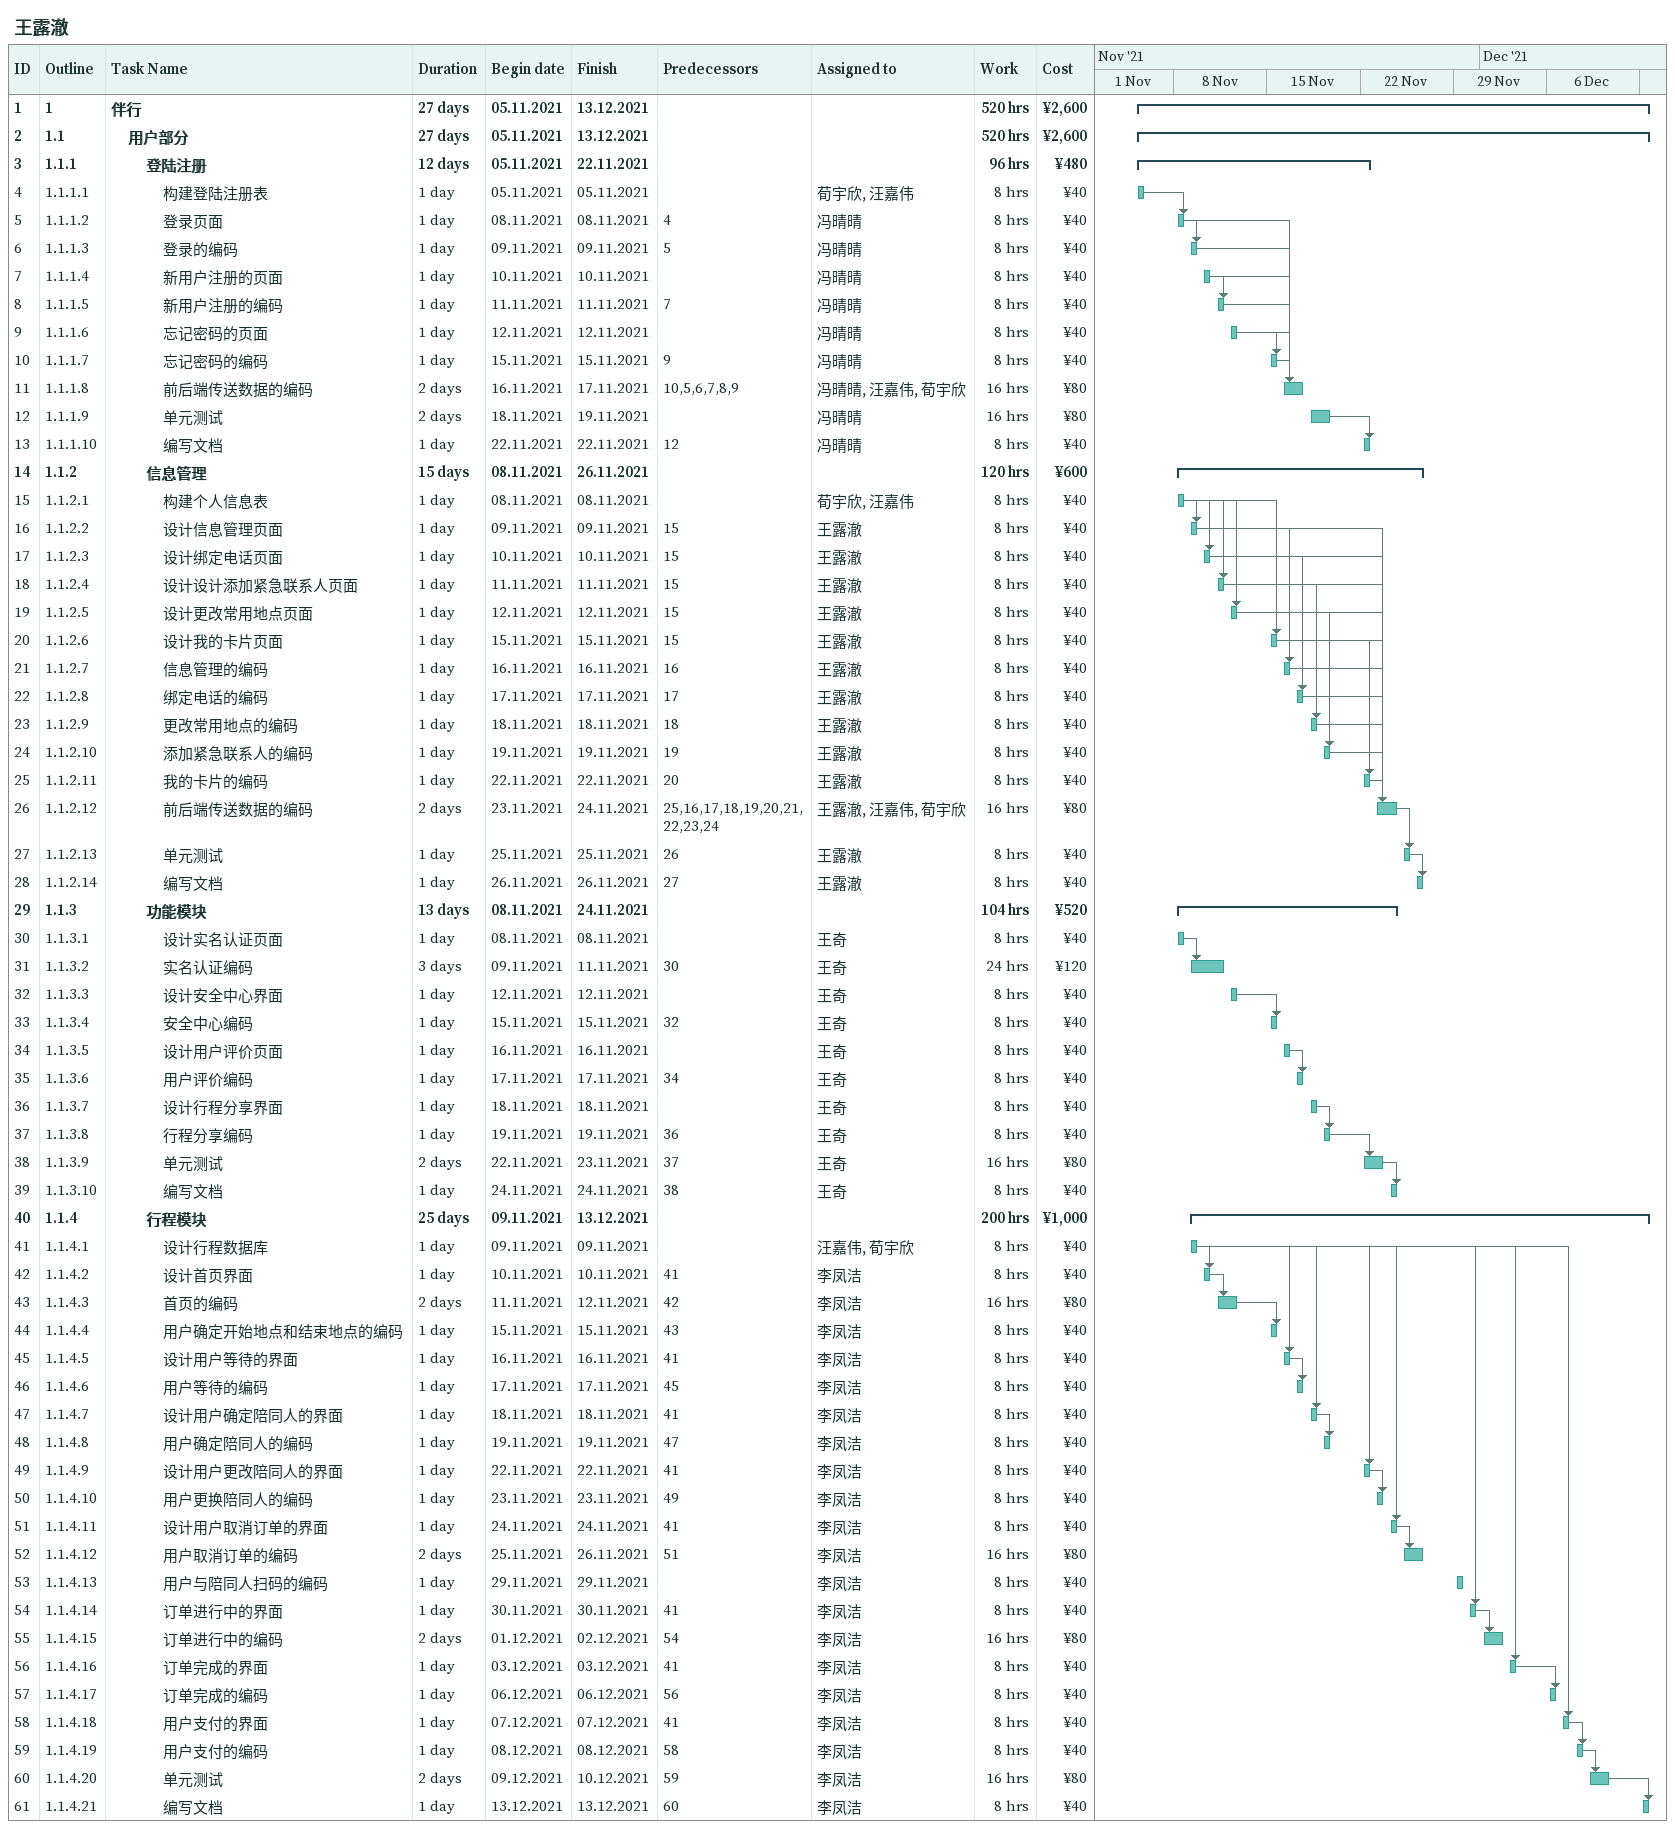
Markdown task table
王露澈

| ID | WBS | Task | Duration | Start | Finish | Predecessors | Resources | Work (h) | Cost (¥) |
|---|---|---|---|---|---|---|---|---|---|
| 1 | 1 | **伴行** | 27d | 2021-11-05 | 2021-12-13 |  |  | 520 | 2600 |
| 2 | 1.1 | **用户部分** | 27d | 2021-11-05 | 2021-12-13 |  |  | 520 | 2600 |
| 3 | 1.1.1 | **登陆注册** | 12d | 2021-11-05 | 2021-11-22 |  |  | 96 | 480 |
| 4 | 1.1.1.1 | 构建登陆注册表 | 1d | 2021-11-05 | 2021-11-05 |  | 荀宇欣, 汪嘉伟 | 8 | 40 |
| 5 | 1.1.1.2 | 登录页面 | 1d | 2021-11-08 | 2021-11-08 | 4 | 冯晴晴 | 8 | 40 |
| 6 | 1.1.1.3 | 登录的编码 | 1d | 2021-11-09 | 2021-11-09 | 5 | 冯晴晴 | 8 | 40 |
| 7 | 1.1.1.4 | 新用户注册的页面 | 1d | 2021-11-10 | 2021-11-10 |  | 冯晴晴 | 8 | 40 |
| 8 | 1.1.1.5 | 新用户注册的编码 | 1d | 2021-11-11 | 2021-11-11 | 7 | 冯晴晴 | 8 | 40 |
| 9 | 1.1.1.6 | 忘记密码的页面 | 1d | 2021-11-12 | 2021-11-12 |  | 冯晴晴 | 8 | 40 |
| 10 | 1.1.1.7 | 忘记密码的编码 | 1d | 2021-11-15 | 2021-11-15 | 9 | 冯晴晴 | 8 | 40 |
| 11 | 1.1.1.8 | 前后端传送数据的编码 | 2d | 2021-11-16 | 2021-11-17 | 10, 5, 6, 7, 8, 9 | 冯晴晴, 汪嘉伟, 荀宇欣 | 16 | 80 |
| 12 | 1.1.1.9 | 单元测试 | 2d | 2021-11-18 | 2021-11-19 |  | 冯晴晴 | 16 | 80 |
| 13 | 1.1.1.10 | 编写文档 | 1d | 2021-11-22 | 2021-11-22 | 12 | 冯晴晴 | 8 | 40 |
| 14 | 1.1.2 | **信息管理** | 15d | 2021-11-08 | 2021-11-26 |  |  | 120 | 600 |
| 15 | 1.1.2.1 | 构建个人信息表 | 1d | 2021-11-08 | 2021-11-08 |  | 荀宇欣, 汪嘉伟 | 8 | 40 |
| 16 | 1.1.2.2 | 设计信息管理页面 | 1d | 2021-11-09 | 2021-11-09 | 15 | 王露澈 | 8 | 40 |
| 17 | 1.1.2.3 | 设计绑定电话页面 | 1d | 2021-11-10 | 2021-11-10 | 15 | 王露澈 | 8 | 40 |
| 18 | 1.1.2.4 | 设计设计添加紧急联系人页面 | 1d | 2021-11-11 | 2021-11-11 | 15 | 王露澈 | 8 | 40 |
| 19 | 1.1.2.5 | 设计更改常用地点页面 | 1d | 2021-11-12 | 2021-11-12 | 15 | 王露澈 | 8 | 40 |
| 20 | 1.1.2.6 | 设计我的卡片页面 | 1d | 2021-11-15 | 2021-11-15 | 15 | 王露澈 | 8 | 40 |
| 21 | 1.1.2.7 | 信息管理的编码 | 1d | 2021-11-16 | 2021-11-16 | 16 | 王露澈 | 8 | 40 |
| 22 | 1.1.2.8 | 绑定电话的编码 | 1d | 2021-11-17 | 2021-11-17 | 17 | 王露澈 | 8 | 40 |
| 23 | 1.1.2.9 | 更改常用地点的编码 | 1d | 2021-11-18 | 2021-11-18 | 18 | 王露澈 | 8 | 40 |
| 24 | 1.1.2.10 | 添加紧急联系人的编码 | 1d | 2021-11-19 | 2021-11-19 | 19 | 王露澈 | 8 | 40 |
| 25 | 1.1.2.11 | 我的卡片的编码 | 1d | 2021-11-22 | 2021-11-22 | 20 | 王露澈 | 8 | 40 |
| 26 | 1.1.2.12 | 前后端传送数据的编码 | 2d | 2021-11-23 | 2021-11-24 | 25, 16, 17, 18, 19, 20, 21, 22, 23, 24 | 王露澈, 汪嘉伟, 荀宇欣 | 16 | 80 |
| 27 | 1.1.2.13 | 单元测试 | 1d | 2021-11-25 | 2021-11-25 | 26 | 王露澈 | 8 | 40 |
| 28 | 1.1.2.14 | 编写文档 | 1d | 2021-11-26 | 2021-11-26 | 27 | 王露澈 | 8 | 40 |
| 29 | 1.1.3 | **功能模块** | 13d | 2021-11-08 | 2021-11-24 |  |  | 104 | 520 |
| 30 | 1.1.3.1 | 设计实名认证页面 | 1d | 2021-11-08 | 2021-11-08 |  | 王奇 | 8 | 40 |
| 31 | 1.1.3.2 | 实名认证编码 | 3d | 2021-11-09 | 2021-11-11 | 30 | 王奇 | 24 | 120 |
| 32 | 1.1.3.3 | 设计安全中心界面 | 1d | 2021-11-12 | 2021-11-12 |  | 王奇 | 8 | 40 |
| 33 | 1.1.3.4 | 安全中心编码 | 1d | 2021-11-15 | 2021-11-15 | 32 | 王奇 | 8 | 40 |
| 34 | 1.1.3.5 | 设计用户评价页面 | 1d | 2021-11-16 | 2021-11-16 |  | 王奇 | 8 | 40 |
| 35 | 1.1.3.6 | 用户评价编码 | 1d | 2021-11-17 | 2021-11-17 | 34 | 王奇 | 8 | 40 |
| 36 | 1.1.3.7 | 设计行程分享界面 | 1d | 2021-11-18 | 2021-11-18 |  | 王奇 | 8 | 40 |
| 37 | 1.1.3.8 | 行程分享编码 | 1d | 2021-11-19 | 2021-11-19 | 36 | 王奇 | 8 | 40 |
| 38 | 1.1.3.9 | 单元测试 | 2d | 2021-11-22 | 2021-11-23 | 37 | 王奇 | 16 | 80 |
| 39 | 1.1.3.10 | 编写文档 | 1d | 2021-11-24 | 2021-11-24 | 38 | 王奇 | 8 | 40 |
| 40 | 1.1.4 | **行程模块** | 25d | 2021-11-09 | 2021-12-13 |  |  | 200 | 1000 |
| 41 | 1.1.4.1 | 设计行程数据库 | 1d | 2021-11-09 | 2021-11-09 |  | 汪嘉伟, 荀宇欣 | 8 | 40 |
| 42 | 1.1.4.2 | 设计首页界面 | 1d | 2021-11-10 | 2021-11-10 | 41 | 李凤洁 | 8 | 40 |
| 43 | 1.1.4.3 | 首页的编码 | 2d | 2021-11-11 | 2021-11-12 | 42 | 李凤洁 | 16 | 80 |
| 44 | 1.1.4.4 | 用户确定开始地点和结束地点的编码 | 1d | 2021-11-15 | 2021-11-15 | 43 | 李凤洁 | 8 | 40 |
| 45 | 1.1.4.5 | 设计用户等待的界面 | 1d | 2021-11-16 | 2021-11-16 | 41 | 李凤洁 | 8 | 40 |
| 46 | 1.1.4.6 | 用户等待的编码 | 1d | 2021-11-17 | 2021-11-17 | 45 | 李凤洁 | 8 | 40 |
| 47 | 1.1.4.7 | 设计用户确定陪同人的界面 | 1d | 2021-11-18 | 2021-11-18 | 41 | 李凤洁 | 8 | 40 |
| 48 | 1.1.4.8 | 用户确定陪同人的编码 | 1d | 2021-11-19 | 2021-11-19 | 47 | 李凤洁 | 8 | 40 |
| 49 | 1.1.4.9 | 设计用户更改陪同人的界面 | 1d | 2021-11-22 | 2021-11-22 | 41 | 李凤洁 | 8 | 40 |
| 50 | 1.1.4.10 | 用户更换陪同人的编码 | 1d | 2021-11-23 | 2021-11-23 | 49 | 李凤洁 | 8 | 40 |
| 51 | 1.1.4.11 | 设计用户取消订单的界面 | 1d | 2021-11-24 | 2021-11-24 | 41 | 李凤洁 | 8 | 40 |
| 52 | 1.1.4.12 | 用户取消订单的编码 | 2d | 2021-11-25 | 2021-11-26 | 51 | 李凤洁 | 16 | 80 |
| 53 | 1.1.4.13 | 用户与陪同人扫码的编码 | 1d | 2021-11-29 | 2021-11-29 |  | 李凤洁 | 8 | 40 |
| 54 | 1.1.4.14 | 订单进行中的界面 | 1d | 2021-11-30 | 2021-11-30 | 41 | 李凤洁 | 8 | 40 |
| 55 | 1.1.4.15 | 订单进行中的编码 | 2d | 2021-12-01 | 2021-12-02 | 54 | 李凤洁 | 16 | 80 |
| 56 | 1.1.4.16 | 订单完成的界面 | 1d | 2021-12-03 | 2021-12-03 | 41 | 李凤洁 | 8 | 40 |
| 57 | 1.1.4.17 | 订单完成的编码 | 1d | 2021-12-06 | 2021-12-06 | 56 | 李凤洁 | 8 | 40 |
| 58 | 1.1.4.18 | 用户支付的界面 | 1d | 2021-12-07 | 2021-12-07 | 41 | 李凤洁 | 8 | 40 |
| 59 | 1.1.4.19 | 用户支付的编码 | 1d | 2021-12-08 | 2021-12-08 | 58 | 李凤洁 | 8 | 40 |
| 60 | 1.1.4.20 | 单元测试 | 2d | 2021-12-09 | 2021-12-10 | 59 | 李凤洁 | 16 | 80 |
| 61 | 1.1.4.21 | 编写文档 | 1d | 2021-12-13 | 2021-12-13 | 60 | 李凤洁 | 8 | 40 |
